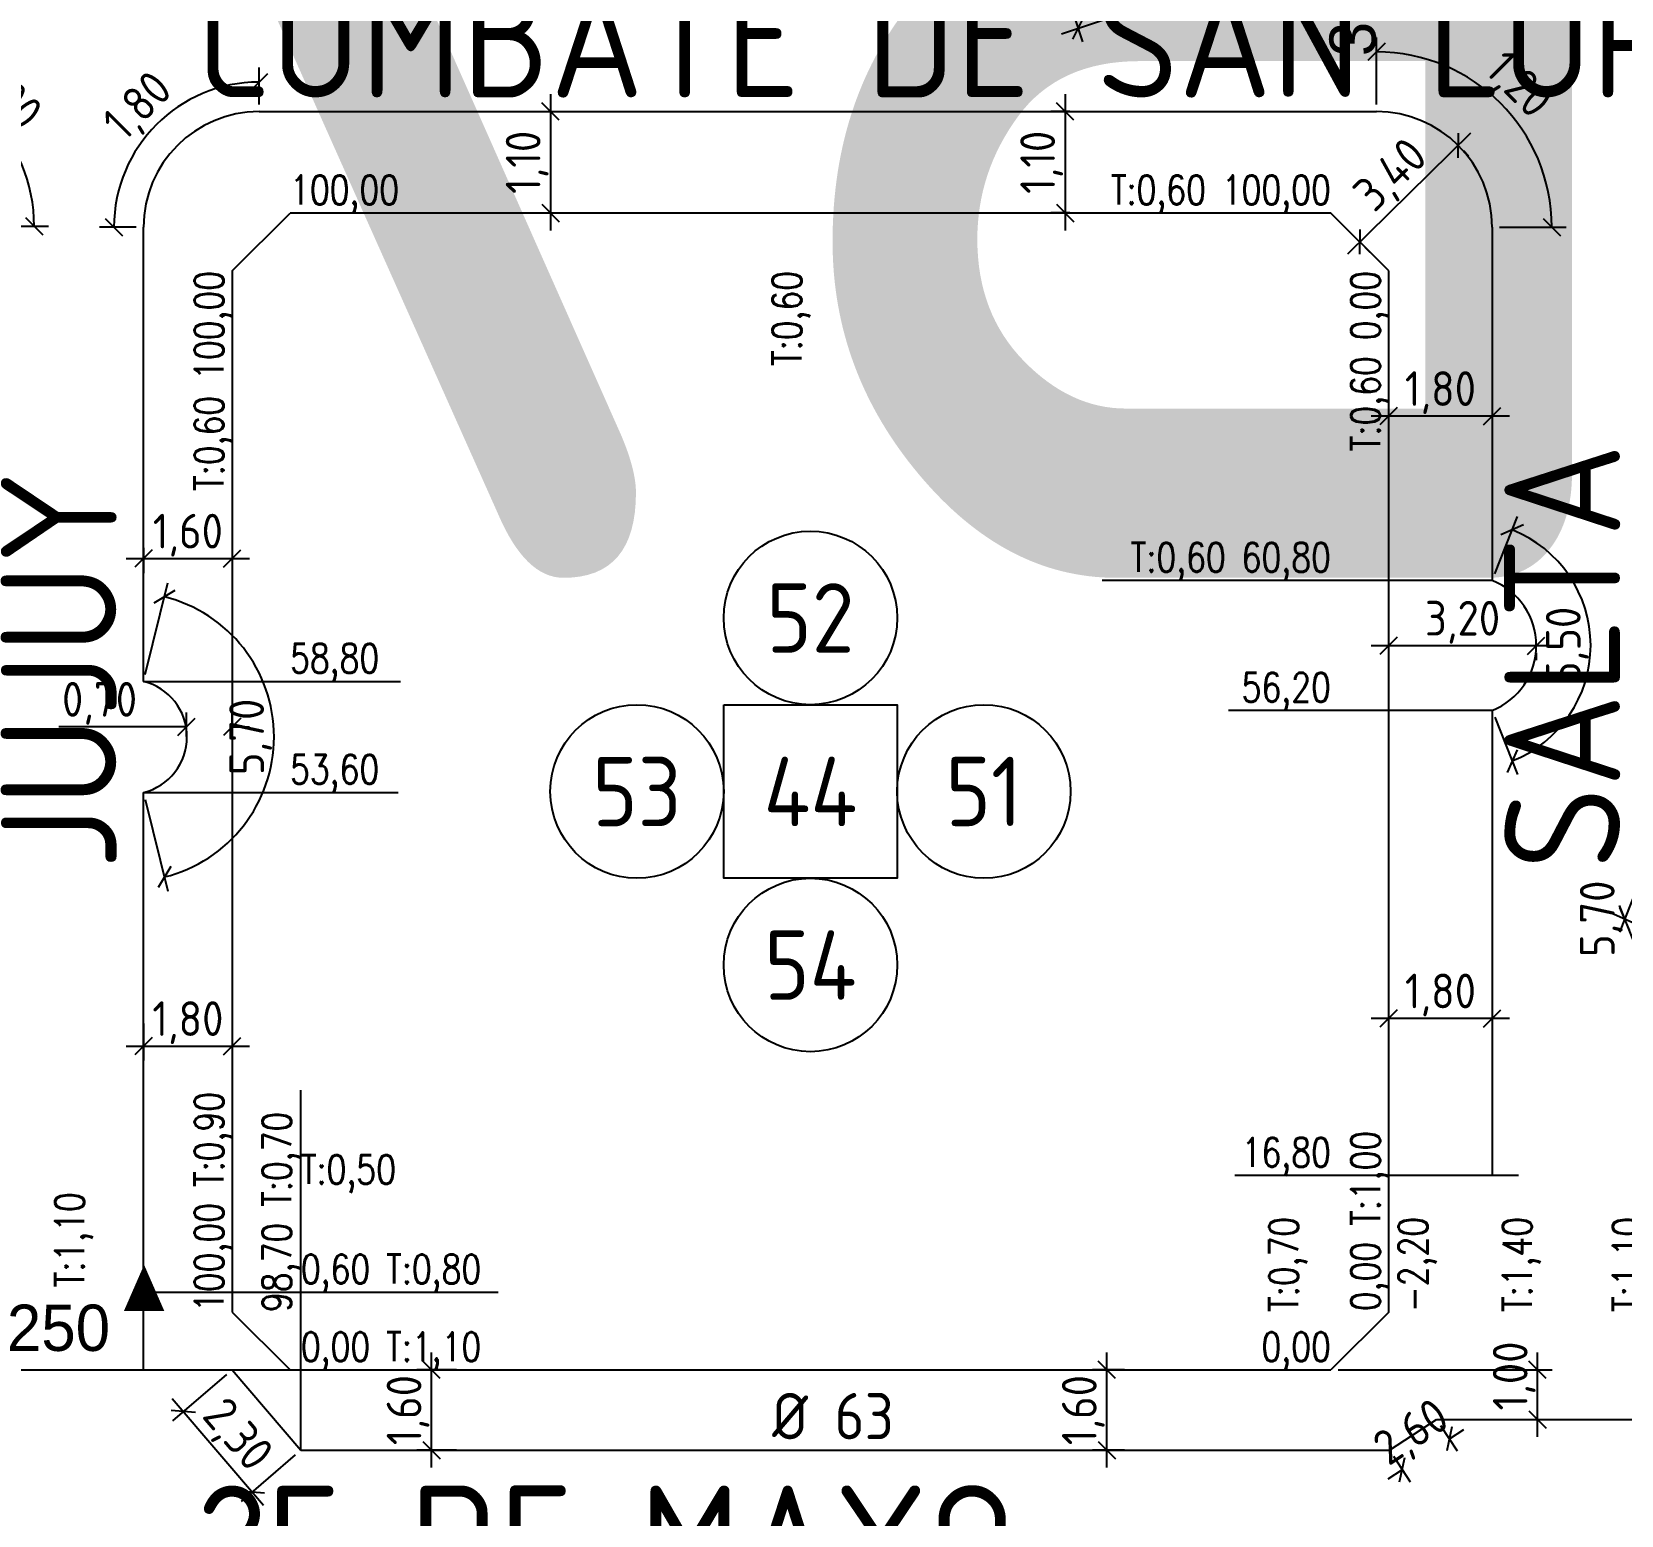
# Model space of a CAD drawing. Extents: x -48 to 13651, y -112 to 3468.
# Drawn here: x 2404.9 to 2542.3, y 1616.6 to 1744.8 of the extents above; entities that cross this region are included whole.
import ezdxf
from ezdxf.enums import TextEntityAlignment as Align

# ---------------------------------------------------------------- set-up
doc = ezdxf.new("R2010")
doc.units = 0
doc.header["$LTSCALE"] = 6
doc.header["$MEASUREMENT"] = 0
doc.linetypes.add('DOT2', pattern=[3.175, 0, -3.175])
doc.layers.get('0').update_dxf_attribs({"linetype": 'CONTINUOUS'})
doc.layers.get('DEFPOINTS').update_dxf_attribs({"linetype": 'CONTINUOUS'})
for name, color, linetype in [('50', 41, 'CONTINUOUS'), ('63', 171, 'CONTINUOUS'), ('CAS', 7, 'CONTINUOUS'), ('COTA', 2, 'CONTINUOUS'), ('MANZANAS', 7, 'CONTINUOUS'), ('NUMCASA', 12, 'CONTINUOUS'), ('NUMERO-CROQUIS', 13, 'CONTINUOUS'), ('NUMERO-MANZANA', 4, 'CONTINUOUS'), ('PROGRESIVA', 60, 'CONTINUOUS'), ('RADIO', 4, 'DOT2'), ('REDUCCIONES', 13, 'CONTINUOUS'), ('TXTDIAMETRO', 7, 'CONTINUOUS')]:
    doc.layers.add(name, color=color, linetype=linetype)
doc.layers.add('ATENCION', color=7, linetype='CONTINUOUS', plot=False)
doc.styles.add('ABADIMTCONDE', font='isocp.shx')
doc.styles.add('GEOSLAB703LTBT', font='isocp.shx', dxfattribs={"width": 0.9, "height": 8})
doc.styles.add('GOTHICE', font='GOTHICE.shx', dxfattribs={"height": 0.6})
doc.styles.add('ROMANS', font='romans.shx', dxfattribs={"width": 0.8, "height": 2.5})
doc.dimstyles.new('COTA02', dxfattribs={"dimtxt": 3, "dimasz": 1.5, "dimexe": 1.25, "dimexo": 0.625, "dimgap": 0.3, "dimtad": 1, "dimtoh": 1, "dimdsep": 46, "dimlunit": 6, "dimtxsty": 'ABADIMTCONDE', "dimblk1": 'OBLIQUE', "dimblk2": 'OBLIQUE', "dimsah": 1, "dimcen": 2.5, "dimdle": 1.5, "dimclrd": 60, "dimclre": 60, "dimclrt": 256, "dimadec": 0, "dimazin": 0, "dimtfac": 1, "dimtix": 1, "dimtofl": 0, "dimtmove": 0, "dimatfit": 0, "dimldrblk": 'OBLIQUE', "dimfxl": 1, "dimtolj": 1, "dimtzin": 0, "dimarcsym": 0})

# ---------------------------------------------------------------- blocks, each defined once
blk = doc.blocks.new('_OBLIQUE')
at = {"color": 0, "linetype": 'ByBlock'}
blk.add_line((-0.5, -0.5), (0.5, 0.5), dxfattribs=at)
blk = doc.blocks.new('*D207')
at = {"layer": 'COTA', "color": 60, "lineweight": -2, "transparency": 16777216}
for p, q in [((2529.32, 1736.04), (2518.66, 1725.6)), ((2528.69, 1734.54), (2529.13, 1734.09)), ((2520.17, 1726.2), (2520.61, 1725.75))]:
    blk.add_line(p, q, dxfattribs=at)
at = {"layer": 'DEFPOINTS', "color": 0, "transparency": 16777216}
for p in [(2528.25, 1734.99), (2519.73, 1726.65), (2519.73, 1726.65)]:
    blk.add_point(p, dxfattribs=at)
at = {"layer": 'COTA', "color": 60, "lineweight": -2, "transparency": 16777216, "xscale": 1.5, "yscale": 1.5, "zscale": 1.5}
for p, rotation in [((2528.25, 1734.99), 44.40604219087746), ((2519.73, 1726.65), 224.4060421908775)]:
    blk.add_blockref('_OBLIQUE', p, dxfattribs=dict(at, rotation=rotation))
at = {"layer": 'COTA', "transparency": 16777216, "insert": (2522.58, 1732.26), "char_height": 3, "attachment_point": 5, "rotation": 44.406, "style": 'ABADIMTCONDE'}
blk.add_mtext('\\A1;3,40', dxfattribs=at)
blk = doc.blocks.new('*D208')
at = {"layer": 'DEFPOINTS', "color": 0, "transparency": 16777216}
for p in [(2522.23, 1712.65), (2531.18, 1712.65), (2522.23, 1711.59)]:
    blk.add_point(p, dxfattribs=at)
at = {"layer": 'PROGRESIVA', "color": 60, "lineweight": -2, "transparency": 16777216}
for p, q in [((2532.68, 1711.59), (2520.73, 1711.59)), ((2522.23, 1712.02), (2522.23, 1710.34)), ((2531.18, 1712.02), (2531.18, 1710.34))]:
    blk.add_line(p, q, dxfattribs=at)
at = {"layer": 'PROGRESIVA', "color": 60, "lineweight": -2, "transparency": 16777216, "xscale": 1.5, "yscale": 1.5, "zscale": 1.5, "rotation": 180}
blk.add_blockref('_OBLIQUE', (2522.23, 1711.59), dxfattribs=at)
at = {"layer": 'PROGRESIVA', "color": 60, "lineweight": -2, "transparency": 16777216, "xscale": 1.5, "yscale": 1.5, "zscale": 1.5}
blk.add_blockref('_OBLIQUE', (2531.18, 1711.59), dxfattribs=at)
at = {"layer": 'PROGRESIVA', "transparency": 16777216, "insert": (2526.71, 1713.62), "char_height": 3, "attachment_point": 5, "style": 'ABADIMTCONDE'}
blk.add_mtext('\\A1;1,80', dxfattribs=at)
blk = doc.blocks.new('*D209')
at = {"layer": 'DEFPOINTS', "color": 0, "transparency": 16777216}
for p in [(2522.23, 1691.77), (2522.23, 1691.74), (2535, 1691.77)]:
    blk.add_point(p, dxfattribs=at)
at = {"layer": 'PROGRESIVA', "color": 60, "lineweight": -2, "transparency": 16777216}
for p, q in [((2536.5, 1691.74), (2520.73, 1691.74)), ((2522.23, 1691.14), (2522.23, 1690.49)), ((2535, 1691.14), (2535, 1690.49))]:
    blk.add_line(p, q, dxfattribs=at)
at = {"layer": 'PROGRESIVA', "color": 60, "lineweight": -2, "transparency": 16777216, "xscale": 1.5, "yscale": 1.5, "zscale": 1.5, "rotation": 180}
blk.add_blockref('_OBLIQUE', (2522.23, 1691.74), dxfattribs=at)
at = {"layer": 'PROGRESIVA', "color": 60, "lineweight": -2, "transparency": 16777216, "xscale": 1.5, "yscale": 1.5, "zscale": 1.5}
blk.add_blockref('_OBLIQUE', (2535, 1691.74), dxfattribs=at)
at = {"layer": 'PROGRESIVA', "transparency": 16777216, "insert": (2528.62, 1693.77), "char_height": 3, "attachment_point": 5, "style": 'ABADIMTCONDE'}
blk.add_mtext('\\A1;3,20', dxfattribs=at)
blk = doc.blocks.new('*D210')
at = {"layer": 'DEFPOINTS', "color": 0, "transparency": 16777216}
for p in [(2522.23, 1661.84), (2531.18, 1661.84), (2522.23, 1659.52)]:
    blk.add_point(p, dxfattribs=at)
at = {"layer": 'PROGRESIVA', "color": 60, "lineweight": -2, "transparency": 16777216}
for p, q in [((2522.23, 1661.22), (2522.23, 1658.27)), ((2531.18, 1661.22), (2531.18, 1658.27)), ((2532.68, 1659.52), (2520.73, 1659.52))]:
    blk.add_line(p, q, dxfattribs=at)
at = {"layer": 'PROGRESIVA', "color": 60, "lineweight": -2, "transparency": 16777216, "xscale": 1.5, "yscale": 1.5, "zscale": 1.5, "rotation": 180}
blk.add_blockref('_OBLIQUE', (2522.23, 1659.52), dxfattribs=at)
at = {"layer": 'PROGRESIVA', "color": 60, "lineweight": -2, "transparency": 16777216, "xscale": 1.5, "yscale": 1.5, "zscale": 1.5}
blk.add_blockref('_OBLIQUE', (2531.18, 1659.52), dxfattribs=at)
at = {"layer": 'PROGRESIVA', "transparency": 16777216, "insert": (2526.71, 1661.55), "char_height": 3, "attachment_point": 5, "style": 'ABADIMTCONDE'}
blk.add_mtext('\\A1;1,80', dxfattribs=at)
blk = doc.blocks.new('*D211')
at = {"layer": 'DEFPOINTS', "color": 0, "transparency": 16777216}
for p in [(2531.18, 1697.38), (2528.96, 1691.77), (2538.87, 1687.6), (2531.18, 1686.15)]:
    blk.add_point(p, dxfattribs=at)
at = {"layer": 'PROGRESIVA', "color": 60, "lineweight": -2, "transparency": 16777216}
for p, q in [((2531.41, 1697.96), (2533.37, 1702.92)), ((2531.41, 1685.57), (2533.37, 1680.61))]:
    blk.add_line(p, q, dxfattribs=at)
blk.add_arc((2528.96, 1691.77), 10.74, 291.5405, 68.4595, dxfattribs=at)
at = {"layer": 'PROGRESIVA', "color": 60, "lineweight": -2, "transparency": 16777216, "xscale": 1.5, "yscale": 1.5, "zscale": 1.5}
for p, rotation in [((2532.91, 1701.76), 158.4595137460728), ((2532.91, 1681.77), 201.5404862539273)]:
    blk.add_blockref('_OBLIQUE', p, dxfattribs=dict(at, rotation=rotation))
at = {"layer": 'PROGRESIVA', "transparency": 16777216, "insert": (2537.68, 1691.77), "char_height": 3, "attachment_point": 5, "rotation": 90, "style": 'ABADIMTCONDE'}
blk.add_mtext('\\A1;5,50', dxfattribs=at)
blk = doc.blocks.new('*D212')
at = {"layer": 'COTA', "color": 60, "lineweight": -2, "transparency": 16777216}
for p, q in [((2494.26, 1739.42), (2494.26, 1727.65)), ((2494.67, 1737.92), (2493.01, 1737.92)), ((2494.67, 1729.15), (2493.01, 1729.15))]:
    blk.add_line(p, q, dxfattribs=at)
at = {"layer": 'DEFPOINTS', "color": 0, "transparency": 16777216}
for p in [(2495.29, 1737.92), (2494.26, 1729.15), (2495.29, 1729.15)]:
    blk.add_point(p, dxfattribs=at)
at = {"layer": 'COTA', "color": 60, "lineweight": -2, "transparency": 16777216, "xscale": 1.5, "yscale": 1.5, "zscale": 1.5}
for p, rotation in [((2494.26, 1737.92), 90), ((2494.26, 1729.15), 270)]:
    blk.add_blockref('_OBLIQUE', p, dxfattribs=dict(at, rotation=rotation))
at = {"layer": 'COTA', "transparency": 16777216, "insert": (2492.23, 1733.53), "char_height": 3, "attachment_point": 5, "rotation": 90, "style": 'ABADIMTCONDE'}
blk.add_mtext('\\A1;1,10', dxfattribs=at)
blk = doc.blocks.new('*D213')
at = {"layer": 'COTA', "color": 60, "lineweight": -2, "transparency": 16777216}
for p, q in [((2449.76, 1739.42), (2449.76, 1727.65)), ((2448.84, 1737.92), (2451.01, 1737.92)), ((2448.84, 1729.15), (2451.01, 1729.15))]:
    blk.add_line(p, q, dxfattribs=at)
at = {"layer": 'DEFPOINTS', "color": 0, "transparency": 16777216}
for p in [(2448.21, 1737.92), (2448.21, 1729.15), (2449.76, 1729.15)]:
    blk.add_point(p, dxfattribs=at)
at = {"layer": 'COTA', "color": 60, "lineweight": -2, "transparency": 16777216, "xscale": 1.5, "yscale": 1.5, "zscale": 1.5}
for p, rotation in [((2449.76, 1737.92), 90), ((2449.76, 1729.15), 270)]:
    blk.add_blockref('_OBLIQUE', p, dxfattribs=dict(at, rotation=rotation))
at = {"layer": 'COTA', "transparency": 16777216, "insert": (2447.74, 1733.53), "char_height": 3, "attachment_point": 5, "rotation": 90, "style": 'ABADIMTCONDE'}
blk.add_mtext('\\A1;1,10', dxfattribs=at)
blk = doc.blocks.new('*D214')
at = {"layer": 'COTA', "color": 60, "lineweight": -2, "transparency": 16777216}
for p, q in [((2424.56, 1738.54), (2424.56, 1741.72)), ((2413.94, 1727.92), (2410.76, 1727.92))]:
    blk.add_line(p, q, dxfattribs=at)
blk.add_arc((2424.56, 1727.92), 12.55, 90, 180, dxfattribs=at)
at = {"layer": 'DEFPOINTS', "color": 0, "transparency": 16777216}
for p in [(2418.29, 1738.79), (2424.56, 1737.92), (2414.56, 1727.92), (2424.56, 1727.92)]:
    blk.add_point(p, dxfattribs=at)
at = {"layer": 'COTA', "color": 60, "lineweight": -2, "transparency": 16777216, "xscale": 1.5, "yscale": 1.5, "zscale": 1.5}
blk.add_blockref('_OBLIQUE', (2424.56, 1740.47), dxfattribs=at)
at = {"layer": 'COTA', "color": 60, "lineweight": -2, "transparency": 16777216, "xscale": 1.5, "yscale": 1.5, "zscale": 1.5, "rotation": 270.0000000000018}
blk.add_blockref('_OBLIQUE', (2412.01, 1727.92), dxfattribs=at)
at = {"layer": 'COTA', "transparency": 16777216, "insert": (2414.25, 1738.22), "char_height": 3, "attachment_point": 5, "rotation": 45, "style": 'ABADIMTCONDE'}
blk.add_mtext('\\A1;1,80', dxfattribs=at)
blk = doc.blocks.new('*D215')
at = {"layer": 'COTA', "color": 60, "lineweight": -2, "transparency": 16777216}
for p, q in [((2521.18, 1738.54), (2521.18, 1744.33)), ((2531.81, 1727.92), (2537.59, 1727.92))]:
    blk.add_line(p, q, dxfattribs=at)
blk.add_arc((2521.18, 1727.92), 15.16, 0, 90, dxfattribs=at)
at = {"layer": 'DEFPOINTS', "color": 0, "transparency": 16777216}
for p in [(2521.18, 1737.92), (2534.31, 1735.5), (2521.18, 1727.92), (2531.18, 1727.92)]:
    blk.add_point(p, dxfattribs=at)
at = {"layer": 'COTA', "color": 60, "lineweight": -2, "transparency": 16777216, "xscale": 1.5, "yscale": 1.5, "zscale": 1.5}
for p, rotation in [((2521.18, 1743.08), 179.9999999999991), ((2536.34, 1727.92), 270.0000000000009)]:
    blk.add_blockref('_OBLIQUE', p, dxfattribs=dict(at, rotation=rotation))
at = {"layer": 'COTA', "transparency": 16777216, "insert": (2533.33, 1740.07), "char_height": 3, "attachment_point": 5, "rotation": 315, "style": 'ABADIMTCONDE'}
blk.add_mtext('\\A1;1,20', dxfattribs=at)
blk = doc.blocks.new('*D216')
at = {"layer": 'DEFPOINTS', "color": 0, "transparency": 16777216}
for p in [(2544.86, 1673.75), (2542.64, 1668.14), (2542.64, 1668.14), (2544.86, 1662.52)]:
    blk.add_point(p, dxfattribs=at)
at = {"layer": 'PROGRESIVA', "color": 60, "lineweight": -2, "transparency": 16777216}
for p, q in [((2544.63, 1673.17), (2542.18, 1666.98)), ((2544.63, 1663.11), (2542.18, 1669.3))]:
    blk.add_line(p, q, dxfattribs=at)
at = {"layer": 'PROGRESIVA', "color": 60, "lineweight": -2, "transparency": 16777216, "xscale": 1.5, "yscale": 1.5, "zscale": 1.5}
for rotation in [68.4595137460767, 291.5404862539233]:
    blk.add_blockref('_OBLIQUE', (2542.64, 1668.14), dxfattribs=dict(at, rotation=rotation))
at = {"layer": 'PROGRESIVA', "transparency": 16777216, "insert": (2540.62, 1668.14), "char_height": 3, "attachment_point": 5, "rotation": 90, "style": 'ABADIMTCONDE'}
blk.add_mtext('\\A1;5,70', dxfattribs=at)
blk = doc.blocks.new('*D217')
at = {"layer": 'COTA', "color": 60, "lineweight": -2, "transparency": 16777216}
for p, q in [((2414.56, 1700.2), (2414.56, 1698.03)), ((2422.23, 1700.2), (2422.23, 1698.03)), ((2413.06, 1699.28), (2423.73, 1699.28))]:
    blk.add_line(p, q, dxfattribs=at)
at = {"layer": 'DEFPOINTS', "color": 0, "transparency": 16777216}
for p in [(2414.56, 1700.83), (2422.23, 1700.83), (2422.23, 1699.28)]:
    blk.add_point(p, dxfattribs=at)
at = {"layer": 'COTA', "color": 60, "lineweight": -2, "transparency": 16777216, "xscale": 1.5, "yscale": 1.5, "zscale": 1.5, "rotation": 180}
blk.add_blockref('_OBLIQUE', (2414.56, 1699.28), dxfattribs=at)
at = {"layer": 'COTA', "color": 60, "lineweight": -2, "transparency": 16777216, "xscale": 1.5, "yscale": 1.5, "zscale": 1.5}
blk.add_blockref('_OBLIQUE', (2422.23, 1699.28), dxfattribs=at)
at = {"layer": 'COTA', "transparency": 16777216, "insert": (2418.4, 1701.3), "char_height": 3, "attachment_point": 5, "style": 'ABADIMTCONDE'}
blk.add_mtext('\\A1;1,60', dxfattribs=at)
blk = doc.blocks.new('*D218')
at = {"layer": 'COTA', "color": 60, "lineweight": -2, "transparency": 16777216}
for p, q in [((2418.29, 1683.89), (2418.29, 1685.98)), ((2422.23, 1683.85), (2422.23, 1685.98)), ((2418.29, 1684.73), (2407.23, 1684.73)), ((2422.23, 1684.73), (2423.73, 1684.73))]:
    blk.add_line(p, q, dxfattribs=at)
at = {"layer": 'DEFPOINTS', "color": 0, "transparency": 16777216}
for p in [(2418.29, 1684.73), (2418.29, 1683.27), (2422.23, 1683.23)]:
    blk.add_point(p, dxfattribs=at)
at = {"layer": 'COTA', "color": 60, "lineweight": -2, "transparency": 16777216, "xscale": 1.5, "yscale": 1.5, "zscale": 1.5}
blk.add_blockref('_OBLIQUE', (2418.29, 1684.73), dxfattribs=at)
at = {"layer": 'COTA', "color": 60, "lineweight": -2, "transparency": 16777216, "xscale": 1.5, "yscale": 1.5, "zscale": 1.5, "rotation": 180}
blk.add_blockref('_OBLIQUE', (2422.23, 1684.73), dxfattribs=at)
at = {"layer": 'COTA', "transparency": 16777216, "insert": (2410.76, 1686.76), "char_height": 3, "attachment_point": 5, "style": 'ABADIMTCONDE'}
blk.add_mtext('\\A1;0,70', dxfattribs=at)
blk = doc.blocks.new('*D219')
at = {"layer": 'COTA', "color": 60, "lineweight": -2, "transparency": 16777216}
for p, q in [((2414.56, 1659.09), (2414.56, 1655.89)), ((2422.23, 1659.09), (2422.23, 1655.89)), ((2413.06, 1657.14), (2423.73, 1657.14))]:
    blk.add_line(p, q, dxfattribs=at)
at = {"layer": 'DEFPOINTS', "color": 0, "transparency": 16777216}
for p in [(2414.56, 1659.71), (2422.23, 1659.71), (2422.23, 1657.14)]:
    blk.add_point(p, dxfattribs=at)
at = {"layer": 'COTA', "color": 60, "lineweight": -2, "transparency": 16777216, "xscale": 1.5, "yscale": 1.5, "zscale": 1.5, "rotation": 180}
blk.add_blockref('_OBLIQUE', (2414.56, 1657.14), dxfattribs=at)
at = {"layer": 'COTA', "color": 60, "lineweight": -2, "transparency": 16777216, "xscale": 1.5, "yscale": 1.5, "zscale": 1.5}
blk.add_blockref('_OBLIQUE', (2422.23, 1657.14), dxfattribs=at)
at = {"layer": 'COTA', "transparency": 16777216, "insert": (2418.4, 1659.16), "char_height": 3, "attachment_point": 5, "style": 'ABADIMTCONDE'}
blk.add_mtext('\\A1;1,80', dxfattribs=at)
blk = doc.blocks.new('*D220')
at = {"layer": 'COTA', "color": 60, "lineweight": -2, "transparency": 16777216}
for p, q in [((2414.71, 1689.27), (2416.66, 1697.18)), ((2414.71, 1678.45), (2416.66, 1670.54))]:
    blk.add_line(p, q, dxfattribs=at)
blk.add_arc((2413.38, 1683.86), 12.47, 283.8548, 76.1452, dxfattribs=at)
at = {"layer": 'DEFPOINTS', "color": 0, "transparency": 16777216}
for p in [(2414.56, 1688.66), (2413.38, 1683.86), (2414.56, 1679.06), (2424.65, 1678.51)]:
    blk.add_point(p, dxfattribs=at)
at = {"layer": 'COTA', "color": 60, "lineweight": -2, "transparency": 16777216, "xscale": 1.5, "yscale": 1.5, "zscale": 1.5}
for p, rotation in [((2416.37, 1695.97), 166.1452198935746), ((2416.37, 1671.75), 193.8547801064203)]:
    blk.add_blockref('_OBLIQUE', p, dxfattribs=dict(at, rotation=rotation))
at = {"layer": 'COTA', "transparency": 16777216, "insert": (2423.83, 1683.86), "char_height": 3, "attachment_point": 5, "rotation": 90, "style": 'ABADIMTCONDE'}
blk.add_mtext('\\A1;5,70', dxfattribs=at)
blk = doc.blocks.new('*D222')
at = {"layer": 'COTA', "color": 60, "lineweight": -2, "transparency": 16777216}
for p, q in [((2421.75, 1628.74), (2417.06, 1624.73)), ((2417.04, 1626.68), (2424.93, 1617.46)), ((2427.69, 1621.79), (2423.01, 1617.78))]:
    blk.add_line(p, q, dxfattribs=at)
at = {"layer": 'DEFPOINTS', "color": 0, "transparency": 16777216}
for p in [(2422.22, 1629.15), (2428.17, 1622.2), (2423.96, 1618.6)]:
    blk.add_point(p, dxfattribs=at)
at = {"layer": 'COTA', "color": 60, "lineweight": -2, "transparency": 16777216, "xscale": 1.5, "yscale": 1.5, "zscale": 1.5}
for p, rotation in [((2418.01, 1625.54), 130.5651993966592), ((2423.96, 1618.6), 310.5651993966592)]:
    blk.add_blockref('_OBLIQUE', p, dxfattribs=dict(at, rotation=rotation))
at = {"layer": 'COTA', "transparency": 16777216, "insert": (2422.52, 1623.39), "char_height": 3, "attachment_point": 5, "rotation": 310.5652, "style": 'ABADIMTCONDE'}
blk.add_mtext('\\A1;2,30', dxfattribs=at)
blk = doc.blocks.new('*D223')
at = {"layer": 'COTA', "color": 60, "lineweight": -2, "transparency": 16777216}
for p, q in [((2439.46, 1620.7), (2439.46, 1630.65)), ((2441.62, 1629.15), (2438.21, 1629.15)), ((2441.62, 1622.2), (2438.21, 1622.2))]:
    blk.add_line(p, q, dxfattribs=at)
at = {"layer": 'DEFPOINTS', "color": 0, "transparency": 16777216}
for p in [(2439.46, 1629.15), (2442.25, 1629.15), (2442.25, 1622.2)]:
    blk.add_point(p, dxfattribs=at)
at = {"layer": 'COTA', "color": 60, "lineweight": -2, "transparency": 16777216, "xscale": 1.5, "yscale": 1.5, "zscale": 1.5}
for p, rotation in [((2439.46, 1629.15), 90), ((2439.46, 1622.2), 270)]:
    blk.add_blockref('_OBLIQUE', p, dxfattribs=dict(at, rotation=rotation))
at = {"layer": 'COTA', "transparency": 16777216, "insert": (2437.44, 1625.67), "char_height": 3, "attachment_point": 5, "rotation": 90, "style": 'ABADIMTCONDE'}
blk.add_mtext('\\A1;1,60', dxfattribs=at)
blk = doc.blocks.new('*D224')
at = {"layer": 'COTA', "color": 60, "lineweight": -2, "transparency": 16777216}
for p, q in [((2497.86, 1620.7), (2497.86, 1630.65)), ((2499.4, 1629.15), (2496.61, 1629.15)), ((2499.4, 1622.2), (2496.61, 1622.2))]:
    blk.add_line(p, q, dxfattribs=at)
at = {"layer": 'DEFPOINTS', "color": 0, "transparency": 16777216}
for p in [(2497.86, 1629.15), (2500.03, 1629.15), (2500.03, 1622.2)]:
    blk.add_point(p, dxfattribs=at)
at = {"layer": 'COTA', "color": 60, "lineweight": -2, "transparency": 16777216, "xscale": 1.5, "yscale": 1.5, "zscale": 1.5}
for p, rotation in [((2497.86, 1629.15), 90), ((2497.86, 1622.2), 270)]:
    blk.add_blockref('_OBLIQUE', p, dxfattribs=dict(at, rotation=rotation))
at = {"layer": 'COTA', "transparency": 16777216, "insert": (2495.83, 1625.67), "char_height": 3, "attachment_point": 5, "rotation": 90, "style": 'ABADIMTCONDE'}
blk.add_mtext('\\A1;1,60', dxfattribs=at)
blk = doc.blocks.new('*D225')
at = {"layer": 'COTA', "color": 60, "lineweight": -2, "transparency": 16777216}
for p, q in [((2526.72, 1624.34), (2528.16, 1622.14)), ((2527.48, 1623.18), (2528.73, 1624)), ((2523.4, 1620.52), (2522.15, 1619.69)), ((2522.64, 1621.68), (2524.08, 1619.47))]:
    blk.add_line(p, q, dxfattribs=at)
at = {"layer": 'DEFPOINTS', "color": 0, "transparency": 16777216}
for p in [(2526.38, 1624.87), (2527.48, 1623.18), (2522.3, 1622.2)]:
    blk.add_point(p, dxfattribs=at)
at = {"layer": 'COTA', "color": 60, "lineweight": -2, "transparency": 16777216, "xscale": 1.5, "yscale": 1.5, "zscale": 1.5}
for p, rotation in [((2527.48, 1623.18), 213.1904157461172), ((2523.4, 1620.52), 33.19041574611714)]:
    blk.add_blockref('_OBLIQUE', p, dxfattribs=dict(at, rotation=rotation))
at = {"layer": 'COTA', "transparency": 16777216, "insert": (2524.33, 1623.54), "char_height": 3, "attachment_point": 5, "rotation": 33.1904, "style": 'ABADIMTCONDE'}
blk.add_mtext('\\A1;2,60', dxfattribs=at)
blk = doc.blocks.new('*D226')
at = {"layer": 'COTA', "color": 60, "lineweight": -2, "transparency": 16777216}
for p, q in [((2535.11, 1623.37), (2535.11, 1630.65)), ((2517.86, 1629.15), (2536.36, 1629.15)), ((2534.28, 1624.87), (2536.36, 1624.87))]:
    blk.add_line(p, q, dxfattribs=at)
at = {"layer": 'DEFPOINTS', "color": 0, "transparency": 16777216}
for p in [(2517.23, 1629.15), (2535.11, 1629.15), (2533.65, 1624.87)]:
    blk.add_point(p, dxfattribs=at)
at = {"layer": 'COTA', "color": 60, "lineweight": -2, "transparency": 16777216, "xscale": 1.5, "yscale": 1.5, "zscale": 1.5}
for p, rotation in [((2535.11, 1629.15), 90), ((2535.11, 1624.87), 270)]:
    blk.add_blockref('_OBLIQUE', p, dxfattribs=dict(at, rotation=rotation))
at = {"layer": 'COTA', "transparency": 16777216, "insert": (2533.09, 1628.62), "char_height": 3, "attachment_point": 5, "rotation": 90, "style": 'ABADIMTCONDE'}
blk.add_mtext('\\A1;1,00', dxfattribs=at)
blk = doc.blocks.new('*D231')
at = {"layer": 'COTA', "color": 60, "lineweight": -2, "transparency": 16777216}
for p, q in [((2391.37, 1738.62), (2391.37, 1742.98)), ((2401.99, 1728), (2406.35, 1728))]:
    blk.add_line(p, q, dxfattribs=at)
blk.add_arc((2391.37, 1728), 13.74, 360, 90, dxfattribs=at)
at = {"layer": 'DEFPOINTS', "color": 0, "transparency": 16777216}
for p in [(2391.37, 1738), (2403.26, 1734.87), (2391.37, 1728), (2401.37, 1728)]:
    blk.add_point(p, dxfattribs=at)
at = {"layer": 'COTA', "color": 60, "lineweight": -2, "transparency": 16777216, "xscale": 1.5, "yscale": 1.5, "zscale": 1.5}
for p, rotation in [((2391.37, 1741.73), 180.0000000000009), ((2405.1, 1728), 269.9999999999972)]:
    blk.add_blockref('_OBLIQUE', p, dxfattribs=dict(at, rotation=rotation))
at = {"layer": 'COTA', "transparency": 16777216, "insert": (2402.51, 1739.14), "char_height": 3, "attachment_point": 5, "rotation": 315, "style": 'ABADIMTCONDE'}
blk.add_mtext('\\A1;2,00', dxfattribs=at)
blk = doc.blocks.new('*D257')
at = {"layer": 'COTA', "color": 60, "lineweight": -2, "transparency": 16777216}
for p, q in [((2501.96, 1751.87), (2503.72, 1746.59)), ((2493.95, 1744.65), (2504.74, 1748.25)), ((2494.01, 1749.22), (2495.77, 1743.94))]:
    blk.add_line(p, q, dxfattribs=at)
at = {"layer": 'DEFPOINTS', "color": 0, "transparency": 16777216}
for p in [(2501.76, 1752.46), (2493.82, 1749.82), (2503.32, 1747.77)]:
    blk.add_point(p, dxfattribs=at)
at = {"layer": 'COTA', "color": 60, "lineweight": -2, "transparency": 16777216, "xscale": 1.5, "yscale": 1.5, "zscale": 1.5}
for p, rotation in [((2503.32, 1747.77), 18.40792802936426), ((2495.38, 1745.13), 198.4079280293642)]:
    blk.add_blockref('_OBLIQUE', p, dxfattribs=dict(at, rotation=rotation))
at = {"layer": 'COTA', "transparency": 16777216, "insert": (2498.71, 1748.37), "char_height": 3, "attachment_point": 5, "rotation": 18.4079, "style": 'ABADIMTCONDE'}
blk.add_mtext('\\A1;2,90', dxfattribs=at)
blk = doc.blocks.new('D63')
at = {"layer": 'TXTDIAMETRO', "color": 7, "ltscale": 0.1, "style": 'ABADIMTCONDE'}
blk.add_text('Ø 63', height=4, dxfattribs=at).set_placement((0, 0), align=Align.MIDDLE)

msp = doc.modelspace()

# ---------------------------------------------------------------- linework, layer by layer
at = {"layer": '50', "ltscale": 0.1}
for p, q in [((2424.562, 1737.917), (2521.18, 1737.917)), ((2414.562, 1688.66), (2414.562, 1727.917)), ((2531.18, 1727.917), (2531.18, 1697.38)), ((2531.18, 1686.153), (2531.18, 1645.945)), ((2414.562, 1635.856), (2414.562, 1679.059))]:
    msp.add_line(p, q, dxfattribs=at)
for centre, radius, start, end in [((2424.562, 1727.917), 10, 90, 180), ((2521.18, 1727.917), 10, 0, 90), ((2528.964, 1691.767), 6.035, 291.54049, 68.45951), ((2413.378, 1683.86), 4.944, 283.85478, 76.14522)]:
    msp.add_arc(centre, radius, start, end, dxfattribs=at)
at = {"layer": '63', "ltscale": 0.1}
for p, q in [((2414.562, 1629.189), (2414.562, 1635.856)), ((2398.181, 1629.145), (2422.221, 1629.145)), ((2422.221, 1629.145), (2428.167, 1622.199)), ((2522.3, 1622.199), (2526.377, 1624.866)), ((2526.377, 1624.866), (2550.415, 1624.866)), ((2428.167, 1622.199), (2522.3, 1622.199))]:
    msp.add_line(p, q, dxfattribs=at)
at = {"layer": 'CAS', "ltscale": 0.1}
msp.add_line((2533.451, 1645.945), (2528.91, 1645.945), dxfattribs=at)
at = {"layer": 'MANZANAS'}
for p, q in [((2422.234, 1724.145), (2427.234, 1729.145)), ((2517.234, 1729.145), (2427.234, 1729.145)), ((2522.234, 1724.145), (2517.234, 1729.145)), ((2422.234, 1724.145), (2422.234, 1634.145)), ((2522.234, 1634.145), (2522.234, 1724.145)), ((2422.234, 1634.145), (2427.234, 1629.145)), ((2522.234, 1634.145), (2517.234, 1629.145)), ((2427.234, 1629.145), (2517.234, 1629.145))]:
    msp.add_line(p, q, dxfattribs=at)
at = {"layer": 'NUMERO-CROQUIS'}
for centre in [(2472.234, 1694.145), (2457.234, 1679.145), (2487.234, 1679.145), (2472.234, 1664.145)]:
    msp.add_circle(centre, 7.5, dxfattribs=at)
at = {"layer": 'NUMERO-MANZANA'}
msp.add_lwpolyline([(2464.734, 1686.645), (2479.734, 1686.645), (2479.734, 1671.645), (2464.734, 1671.645)], close=True, dxfattribs=at)
at = {"layer": 'PROGRESIVA'}
for p, q in [((2531.18, 1697.38), (2497.46, 1697.38)), ((2414.562, 1688.66), (2436.772, 1688.66)), ((2531.18, 1686.153), (2508.38, 1686.153)), ((2414.562, 1679.059), (2436.583, 1679.059)), ((2428.167, 1622.199), (2428.167, 1653.334)), ((2531.18, 1645.945), (2508.944, 1645.945)), ((2414.562, 1635.856), (2445.244, 1635.856)), ((2422.221, 1629.145), (2427.234, 1629.145))]:
    msp.add_line(p, q, dxfattribs=at)
at = {"layer": 'REDUCCIONES'}
msp.add_lwpolyline([(2414.615, 1638.229, 0, 3.5, 0), (2414.615, 1634.229, 3.5, 3.5, 0)], format="xyseb", dxfattribs=at)

# ---------------------------------------------------------------- block references
at = {"layer": 'TXTDIAMETRO'}
msp.add_blockref('D63', (2474.183, 1625.151), dxfattribs=at)

# ---------------------------------------------------------------- texts
at = {"layer": 'ATENCION', "style": 'GEOSLAB703LTBT'}
for s, p in [('COMBATE DE SAN LORENZO', (2419.141, 1744.145)), ('25 DE MAYO', (2419.141, 1614.145))]:
    msp.add_text(s, height=10, dxfattribs=at).set_placement(p, align=Align.MIDDLE_LEFT)
for s, p in [('SALTA', (2537.234, 1672.415)), ('JUJUY', (2407.234, 1672.415))]:
    msp.add_text(s, height=10, rotation=90, dxfattribs=at).set_placement(p, align=Align.MIDDLE_LEFT)
at = {"layer": 'NUMCASA', "color": 12, "linetype": 'Continuous', "style": 'GOTHICE'}
msp.add_text('350', height=4, rotation=90, dxfattribs=at).set_placement((2522.314, 1747.164), align=Align.BOTTOM_CENTER)
msp.add_text('250', height=4, dxfattribs=at).set_placement((2407.211, 1629.586), align=Align.BOTTOM_CENTER)
at = {"layer": 'NUMERO-CROQUIS', "style": 'GEOSLAB703LTBT'}
for s, p in [('52', (2472.234, 1694.145)), ('53', (2457.234, 1679.145)), ('51', (2487.234, 1679.145)), ('54', (2472.234, 1664.145))]:
    msp.add_text(s, height=6, dxfattribs=at).set_placement(p, align=Align.MIDDLE)
at = {"layer": 'NUMERO-MANZANA', "style": 'GEOSLAB703LTBT'}
msp.add_text('44', height=6, dxfattribs=at).set_placement((2472.234, 1679.145), align=Align.MIDDLE)
at = {"layer": 'PROGRESIVA', "style": 'ROMANS', "width": 0.8}
for s, p in [('100,00', (2427.234, 1729.145)), ('58,80', (2427.234, 1688.66)), ('53,60', (2427.234, 1679.059)), ('T:0,50', (2428.167, 1644.467)), ('0,60 T:0,80', (2428.167, 1635.856)), ('0,00 T:1,10', (2428.167, 1629.145))]:
    msp.add_text(s, height=2.5, dxfattribs=at).set_placement(p, align=Align.BOTTOM_LEFT)
for s, p in [('T:0,60 100,00', (2517.234, 1729.145)), ('T:0,60 60,80', (2517.234, 1697.38)), ('56,20', (2517.234, 1686.153)), ('16,80', (2517.234, 1645.945)), ('0,00', (2517.234, 1629.145))]:
    msp.add_text(s, height=2.5, dxfattribs=at).set_placement(p, align=Align.BOTTOM_RIGHT)
for s, p in [('T:0,60 100,00', (2422.234, 1724.145)), ('T:0,60', (2472.201, 1724.145)), ('T:0,60 0,00', (2522.234, 1724.145))]:
    msp.add_text(s, height=2.5, rotation=90, dxfattribs=at).set_placement(p, align=Align.BOTTOM_RIGHT)
for s, p in [('100,00 T:0,90', (2422.234, 1634.145)), ('98,70 T:0,70', (2428.091, 1634.145)), ('0,00 T:1,00', (2522.234, 1634.214)), ('T:1,10', (2410.173, 1636.272)), ('T:0,70', (2515.16, 1634.145)), ('-2,20', (2526.345, 1634.145)), ('T:1,40', (2535.348, 1634.145)), ('T:1,10', (2544.858, 1634.145))]:
    msp.add_text(s, height=2.5, rotation=90, dxfattribs=at).set_placement(p, align=Align.BOTTOM_LEFT)
at = {"layer": 'RADIO', "color": 4, "ltscale": 0.5, "style": 'GEOSLAB703LTBT', "width": 0.9}
msp.add_text('Radio Nº 2', height=146.295, dxfattribs=at).set_placement((2367.998, 1697.615))

# ---------------------------------------------------------------- dimensions: what is measured, and where the dimension line sits
at = {"layer": 'COTA'}
for p1, p2, distance, text, picture, middle in [((2493.817, 1749.816), (2501.76, 1752.46), -4.941, '2,90', '*D257', (2498.709, 1748.372)), ((2528.251, 1734.988), (2519.734, 1726.645), 0, '3,40', '*D207', (2522.575, 1732.263)), ((2422.221, 1629.145), (2428.167, 1622.199), -5.54, '2,30', '*D222', (2422.524, 1623.387)), ((2522.3, 1622.199), (2526.377, 1624.866), -2.011, '2,60', '*D225', (2524.33, 1623.544))]:
    dim = msp.add_aligned_dim(p1=p1, p2=p2, distance=distance, text=text, dimstyle='COTA02', dxfattribs=at)
    dim.commit()
    dim.dimension.update_dxf_attribs({"geometry": picture, "text_midpoint": middle})
for base, center, p1, p2, text, picture, middle in [((2534.308, 1735.496), (2521.18, 1727.917), (2531.18, 1727.917), (2521.18, 1737.917), '1,20', '*D215', (2533.331, 1740.068)), ((2403.263, 1734.865), (2391.366, 1727.997), (2401.366, 1727.997), (2391.366, 1737.997), '2,00', '*D231', (2402.512, 1739.142)), ((2418.286, 1738.787), (2424.562, 1727.917), (2424.562, 1737.917), (2414.562, 1727.917), '1,80', '*D214', (2414.255, 1738.224))]:
    dim = msp.add_angular_dim_3p(base=base, center=center, p1=p1, p2=p2, text=text, dimstyle='COTA02', override={"dimadec": 4}, dxfattribs=at)
    dim.commit()
    dim.dimension.update_dxf_attribs({"geometry": picture, "text_midpoint": middle})
for base, p1, p2, picture, middle in [((2449.762, 1729.145), (2448.214, 1737.917), (2448.214, 1729.145), '*D213', (2447.737, 1733.531)), ((2494.259, 1729.145), (2495.291, 1737.917), (2495.291, 1729.145), '*D212', (2492.234, 1733.531))]:
    dim = msp.add_linear_dim(base=base, p1=p1, p2=p2, angle=90, text='1,10', dimstyle='COTA02', dxfattribs=at)
    dim.commit()
    dim.dimension.update_dxf_attribs({"geometry": picture, "text_midpoint": middle})
for base, p1, p2, text, picture, middle in [((2422.234, 1699.278), (2414.562, 1700.825), (2422.234, 1700.825), '1,60', '*D217', (2418.398, 1701.303)), ((2422.234, 1657.137), (2414.562, 1659.715), (2422.234, 1659.715), '1,80', '*D219', (2418.398, 1659.162))]:
    dim = msp.add_linear_dim(base=base, p1=p1, p2=p2, text=text, dimstyle='COTA02', dxfattribs=at)
    dim.commit()
    dim.dimension.update_dxf_attribs({"geometry": picture, "text_midpoint": middle})
dim = msp.add_angular_dim_3p(base=(2424.647, 1678.513), center=(2413.378, 1683.86), p1=(2414.562, 1679.059), p2=(2414.562, 1688.66), text='5,70', dimstyle='COTA02', override={"dimadec": 4}, dxfattribs=at)
dim.commit()
dim.dimension.update_dxf_attribs({"geometry": '*D220', "text_midpoint": (2425.852, 1683.86), "dimtype": 165})
dim = msp.add_linear_dim(base=(2418.287, 1684.733), p1=(2422.234, 1683.227), p2=(2418.287, 1683.267), text='0,70', dimstyle='COTA02', dxfattribs=at)
dim.commit()
dim.dimension.update_dxf_attribs({"geometry": '*D218', "text_midpoint": (2410.759, 1684.733), "dimtype": 160})
for base, p1, p2, text, picture, middle, dimtype in [((2535.111, 1629.145), (2533.653, 1624.866), (2517.234, 1629.145), '1,00', '*D226', (2535.111, 1628.617), 160), ((2439.462, 1629.145), (2442.247, 1622.199), (2442.247, 1629.145), '1,60', '*D223', (2439.462, 1625.672), 161), ((2497.858, 1629.145), (2500.029, 1622.199), (2500.029, 1629.145), '1,60', '*D224', (2497.858, 1625.672), 161)]:
    dim = msp.add_linear_dim(base=base, p1=p1, p2=p2, angle=90, text=text, dimstyle='COTA02', dxfattribs=at)
    dim.commit()
    dim.dimension.update_dxf_attribs({"geometry": picture, "text_midpoint": middle, "dimtype": dimtype})
at = {"layer": 'PROGRESIVA'}
for base, p1, p2, text, picture, middle in [((2522.234, 1711.595), (2531.18, 1712.649), (2522.234, 1712.649), '1,80', '*D208', (2526.707, 1713.62)), ((2522.234, 1691.745), (2534.999, 1691.767), (2522.234, 1691.767), '3,20', '*D209', (2528.617, 1693.77)), ((2522.234, 1659.52), (2531.18, 1661.841), (2522.234, 1661.841), '1,80', '*D210', (2526.707, 1661.545))]:
    dim = msp.add_linear_dim(base=base, p1=p1, p2=p2, text=text, dimstyle='COTA02', dxfattribs=at)
    dim.commit()
    dim.dimension.update_dxf_attribs({"geometry": picture, "text_midpoint": middle})
dim = msp.add_angular_dim_3p(base=(2538.867, 1687.6), center=(2528.964, 1691.767), p1=(2531.18, 1686.153), p2=(2531.18, 1697.38), text='5,50', dimstyle='COTA02', dxfattribs=at)
dim.commit()
dim.dimension.update_dxf_attribs({"geometry": '*D211', "text_midpoint": (2537.682, 1691.767)})
dim = msp.add_angular_dim_3p(base=(2542.642, 1668.139), center=(2542.642, 1668.139), p1=(2544.858, 1662.525), p2=(2544.858, 1673.752), text='5,70', dimstyle='COTA02', dxfattribs=at)
dim.commit()
dim.dimension.update_dxf_attribs({"geometry": '*D216', "text_midpoint": (2542.642, 1668.139), "dimtype": 165})

doc.saveas('drawing.dxf')
